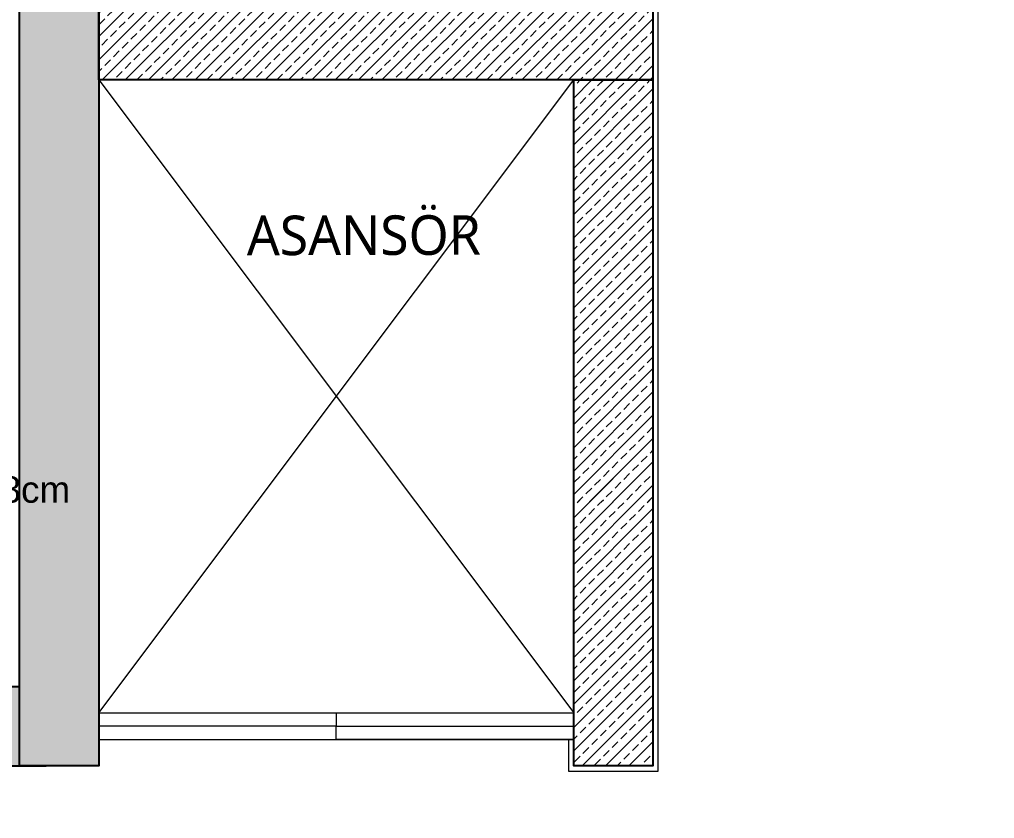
# Model space of a CAD drawing. Header units: millimetres. Extents: x 809 to 8159, y 33 to 4533.
# Drawn here: x 2471.8 to 2841.3, y 2510.3 to 2813.3 of the extents above; entities that cross this region are included whole.
import ezdxf

# ---------------------------------------------------------------- set-up
doc = ezdxf.new("R2010")
doc.units = ezdxf.units.MM
doc.linetypes.add('DASHED', pattern=[19.05, 12.7, -6.35])
doc.linetypes.add('HIDDEN', pattern=[0.375, 0.25, -0.125])
for name, color, linetype, lineweight in [('B.A.TARAMA', 124, 'DASHED', 15), ('BETONARME', 3, 'Continuous', 25), ('DUVAR', 2, 'Continuous', 15), ('MAHAL', 6, 'Continuous', 0), ('Sıva', 1, 'Continuous', 0), ('tefriş', 2, 'Continuous', 0), ('TEZGAH', 7, 'Continuous', 0)]:
    doc.layers.add(name, color=color, linetype=linetype, lineweight=lineweight)
doc.styles.get("Standard").update_dxf_attribs({"font": 'arial.ttf'})
pattern_1 = [(45, (32410.317, -23322.9636), (-4.419417, 4.419417), []), (45, (32414.736, -23322.9636), (-4.419417, 4.419417), [3.125, -1.5625])]

# ---------------------------------------------------------------- blocks, each defined once
blk = doc.blocks.new('rhtrtrthrthrth')
at = {"layer": 'B.A.TARAMA'}
h = blk.add_hatch(dxfattribs=at)
h.set_pattern_fill('ANSI33', color=256, scale=25, style=0, pattern_type=0)
h.set_pattern_definition(pattern_1)
h.paths.add_polyline_path([(34427.56, -20517.93), (34457.56, -20517.93), (34457.56, -21060.93), (34427.56, -21060.93)])
h = blk.add_hatch(dxfattribs=at)
h.set_pattern_fill('ANSI33', color=256, scale=25, style=0, pattern_type=0)
h.set_pattern_definition(pattern_1)
h.paths.add_polyline_path([(34457.56, -20770.93), (34667.56, -20770.93), (34667.56, -20800.93), (34457.56, -20800.93)])
h = blk.add_hatch(dxfattribs=at)
h.set_pattern_fill('ANSI33', color=256, scale=25, style=0, pattern_type=0)
h.set_pattern_definition(pattern_1)
h.paths.add_polyline_path([(34637.56, -20800.93), (34667.56, -20800.93), (34667.56, -20960.93), (34637.56, -20960.93)])
h = blk.add_hatch(dxfattribs=at)
h.set_pattern_fill('ANSI33', color=256, scale=25, style=0, pattern_type=0)
h.set_pattern_definition(pattern_1)
h.paths.add_polyline_path([(34637.56, -20801.03), (34667.56, -20801.03), (34667.56, -21060.93), (34637.56, -21060.93)])
at = {"layer": 'BETONARME', "elevation": 0}
for points in [[(34427.56, -20520.93), (34457.56, -20520.93), (34457.56, -21060.93), (34427.56, -21060.93)], [(34457.56, -20770.93), (34667.56, -20770.93), (34667.56, -20800.93), (34457.56, -20800.93)], [(34637.56, -20800.93), (34667.56, -20800.93), (34667.56, -21060.93), (34637.56, -21060.93)]]:
    blk.add_lwpolyline(points, close=True, dxfattribs=at)
blk = doc.blocks.new('trthrttrtrthrth')
at = {"layer": 'B.A.TARAMA'}
h = blk.add_hatch(dxfattribs=at)
h.set_pattern_fill('ANSI33', color=256, style=0)
h.set_pattern_definition([(45, (0, -5000), (-4.4901281, 4.4901281), []), (45, (4.49, -5000), (-4.4901281, 4.4901281), [3.175, -1.5875])])
h.paths.add_polyline_path([(39174.51, -16795.84), (39144.51, -16795.84), (39144.51, -17230.86), (39170.4, -17226.55), (39174.51, -17251.21)])
h.paths.add_polyline_path([(39115.33, -17261.07), (39111.22, -17236.41), (38910.49, -17269.87), (38914.6, -17294.53)])
h.paths.add_polyline_path([(38831.58, -17283.02), (38709.86, -17303.31), (38713.97, -17327.97), (38835.69, -17307.68)])
h.paths.add_polyline_path([(38630.95, -17316.46), (38313.53, -17369.36), (38317.64, -17394.02), (38635.06, -17341.12)])
h.paths.add_polyline_path([(38238.73, -17407.17), (38234.62, -17382.51), (37983.53, -17424.36), (37987.64, -17449.02)])
h.paths.add_polyline_path([(37578.24, -17517.26), (37574.13, -17492.6), (37223.04, -17551.11), (37227.15, -17575.77)])
h.paths.add_polyline_path([(37148.24, -17588.92), (37144.13, -17564.26), (37043.2, -17581.08), (37047.22, -17605.76)])
h.paths.add_polyline_path([(36964.29, -17594.24), (36743.11, -17631.1), (36747.22, -17655.76), (36968.3, -17618.91)])
h.paths.add_polyline_path([(35928.85, -17766.81), (35549.23, -17830.08), (35553.34, -17854.74), (35932.96, -17791.47)])
h.paths.add_polyline_path([(35474.43, -17867.89), (35470.32, -17843.23), (34891.95, -17939.62), (34896.06, -17964.28)])
h.paths.add_polyline_path([(34614.38, -17555.81), (34584.79, -17560.79), (34645.49, -17924.94), (34675.07, -17919.96)])
h.paths.add_polyline_path([(33725.19, -15836.27), (33700.53, -15840.38), (33724.13, -15982.01), (33748.79, -15977.9)])
h.paths.add_polyline_path([(33621.34, -15213.2), (33596.68, -15217.31), (33639.82, -15476.13), (33664.48, -15472.02)])
h.paths.add_polyline_path([(34607.56, -15003.01), (34607.56, -14977.71), (33608.23, -15134.53), (33612.34, -15159.19)])
h.paths.add_polyline_path([(35882.56, -14802.93), (35882.56, -14777.63), (34667.56, -14968.29), (34667.56, -14993.6)])
h.paths.add_polyline_path([(39174.51, -16060.93), (39144.51, -16060.93), (39144.51, -16285.84), (39174.51, -16285.84)])
h.paths.add_polyline_path([(39174.51, -15580.93), (39144.51, -15580.93), (39144.51, -15970.93), (39174.51, -15970.93)])
h.paths.add_polyline_path([(39174.51, -15125.93), (39144.51, -15125.93), (39144.51, -15490.93), (39174.51, -15490.93)])
h.paths.add_polyline_path([(39174.51, -14528.2), (39144.51, -14528.2), (39144.51, -15035.93), (39174.51, -15035.93)])
h.paths.add_polyline_path([(34313.56, -16030.93), (34313.56, -16060.93), (34276.56, -16060.93), (34276.56, -16060.93), (34380.16, -16061.03), (34542.65, -17036), (34567.31, -17031.89), (34405.5, -16061.03), (34427.56, -16060.93), (34427.56, -16030.93)])
h.paths.add_polyline_path([(34137.56, -16060.93), (34137.56, -16030.93), (33757.63, -16030.93), (33748.79, -15977.9), (33724.13, -15982.01), (33737.29, -16060.93)])
at = {"layer": 'BETONARME'}
for p, q in [((34276.46, -16030.93), (34427.56, -16030.93)), ((34405.5, -16061.03), (34437.66, -16060.93))]:
    blk.add_line(p, q, dxfattribs=at)
at = {"layer": 'B.A.TARAMA'}
blk.add_blockref('rhtrtrthrthrth', (0, 5000), dxfattribs=at)

msp = doc.modelspace()

# ---------------------------------------------------------------- linework, layer by layer
at = {"layer": 'DUVAR'}
msp.add_line((2501.83, 2540.35), (2681.83, 2540.35), dxfattribs=at)
at = {"layer": 'Sıva', "elevation": 0}
msp.add_lwpolyline([(2679.83, 2540.35), (2679.83, 2528.35), (2713.83, 2528.35), (2713.83, 2828.35)], dxfattribs=at)
at = {"layer": 'tefriş'}
for p, q in [((2501.83, 2790.35), (2681.83, 2550.35)), ((2501.83, 2550.35), (2681.83, 2790.35))]:
    msp.add_line(p, q, dxfattribs=at)
at = {"layer": 'tefriş', "elevation": 0}
for points in [[(2501.83, 2790.35), (2501.83, 2550.35), (2681.83, 2550.35), (2681.83, 2790.35)], [(2591.83, 2550.35), (2591.83, 2545.35), (2501.83, 2545.35), (2501.83, 2550.35)], [(2681.83, 2545.35), (2681.83, 2540.35), (2591.83, 2540.35), (2591.83, 2545.35)]]:
    msp.add_lwpolyline(points, close=True, dxfattribs=at)

# ---------------------------------------------------------------- block references
at = {"layer": 'TEZGAH', "color": 0, "linetype": 'HIDDEN', "lineweight": -2, "ltscale": 35}
msp.add_blockref('trthrttrtrthrth', (-31955.73, 18591.27), dxfattribs=at)

# ---------------------------------------------------------------- texts
at = {"layer": 'BETONARME', "insert": (2310.17, 2656.72), "char_height": 10, "attachment_point": 1}
msp.add_mtext_dynamic_manual_height_columns('ILK BASAMAK 23cm\\PDİĞER BASAMAKLAR 18cm\\PSON BASAMAK 13cm ', width=305.4256, gutter_width=1, heights=[77.98], dxfattribs=at)
at = {"layer": 'MAHAL', "insert": (2482.34, 2738.72), "char_height": 15, "attachment_point": 1, "rotation": 0.1184}
msp.add_mtext_dynamic_manual_height_columns('\\pi75.6157;{\\fTrebuchet MS|b0|i0|c162|p34;ASANSÖR}', width=234.6758, gutter_width=1, heights=[0], dxfattribs=at)

doc.saveas('drawing.dxf')
